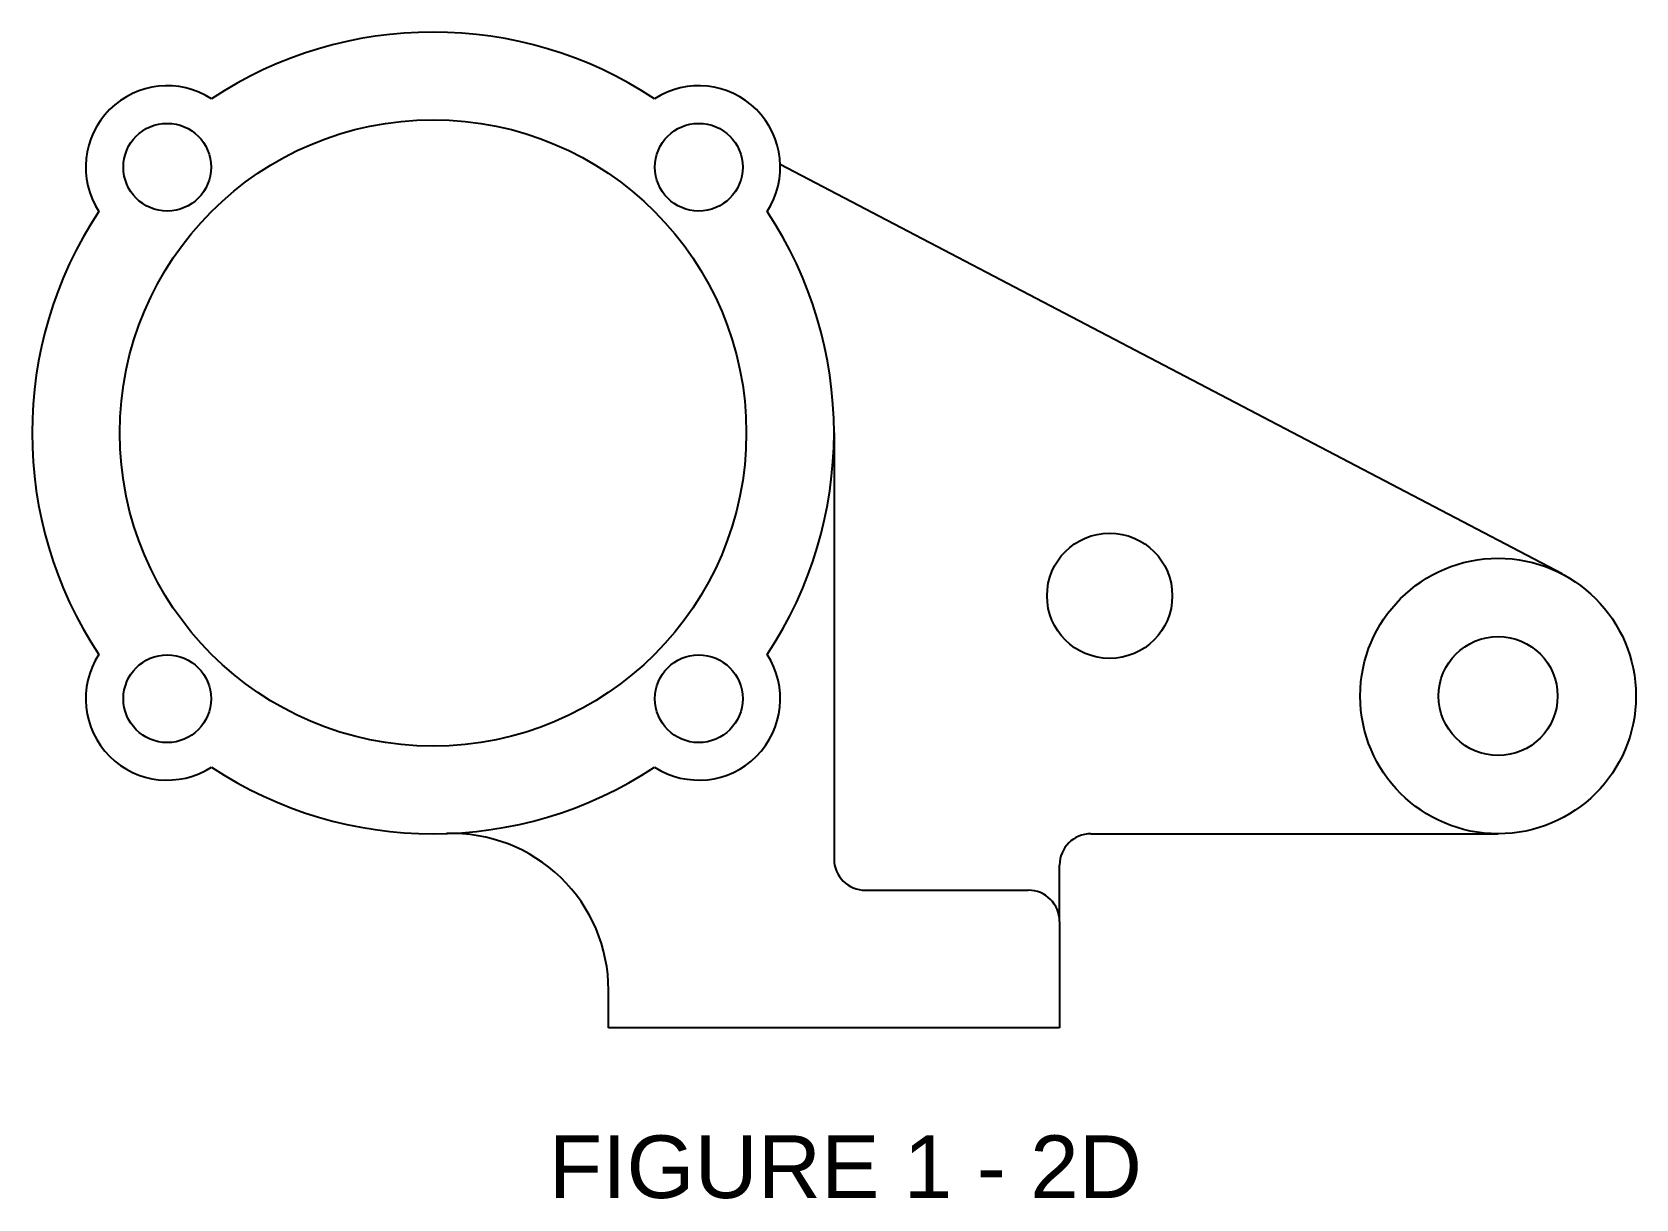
# Model space of a CAD drawing. Header units: inches. Extents: x 24 to 280, y 17 to 203.
import ezdxf

# ---------------------------------------------------------------- set-up
doc = ezdxf.new("R2010")
doc.units = ezdxf.units.IN
doc.header["$MEASUREMENT"] = 0
doc.styles.get("Standard").update_dxf_attribs({"font": 'arial.ttf'})

msp = doc.modelspace()

# ---------------------------------------------------------------- linework, layer by layer
for p, q in [((268.21, 116.86), (143.43, 182.21)), ((152.01, 139.37), (152.01, 71.37)), ((193.01, 75.37), (258.01, 75.37)), ((188.01, 61.37), (188.01, 70.37)), ((157.01, 66.37), (183.01, 66.37)), ((188.01, 61.37), (188.01, 44.37)), ((116.01, 44.37), (116.01, 50.42)), ((188.01, 44.37), (116.01, 44.37))]:
    msp.add_line(p, q)
for centre, radius in [((88.01, 139.37), 50), ((45.58, 181.8), 7), ((130.43, 181.8), 7), ((196.01, 113.37), 10), ((258.01, 97.37), 22), ((258.01, 97.37), 9.5), ((45.58, 96.94), 7), ((130.43, 96.94), 7)]:
    msp.add_circle(centre, radius)
for centre, radius, start, end in [((88.01, 139.37), 64, 56.4558, 123.5442), ((45.58, 181.8), 13, 57.0998, 212.9002), ((130.43, 181.8), 13, 327.0998, 122.9002), ((88.01, 139.37), 64, 146.4558, 213.5442), ((88.01, 139.37), 64, 326.4558, 33.5442), ((45.58, 96.94), 13, 147.0998, 302.9002), ((130.43, 96.94), 13, 237.0998, 32.9002), ((88.01, 139.37), 64, 236.4558, 303.5442), ((91.01, 50.42), 25, 0, 91.9317), ((193.01, 70.37), 5, 90, 180), ((157.01, 71.37), 5, 180, 270), ((183.01, 61.37), 5, 0, 90)]:
    msp.add_arc(centre, radius, start, end)

# ---------------------------------------------------------------- texts
at = {"insert": (106.48, 27.22), "char_height": 10, "attachment_point": 1}
msp.add_mtext_dynamic_manual_height_columns('FIGURE 1 - 2D', width=235.2641, gutter_width=12.5, heights=[0], dxfattribs=at)

doc.saveas('drawing.dxf')
